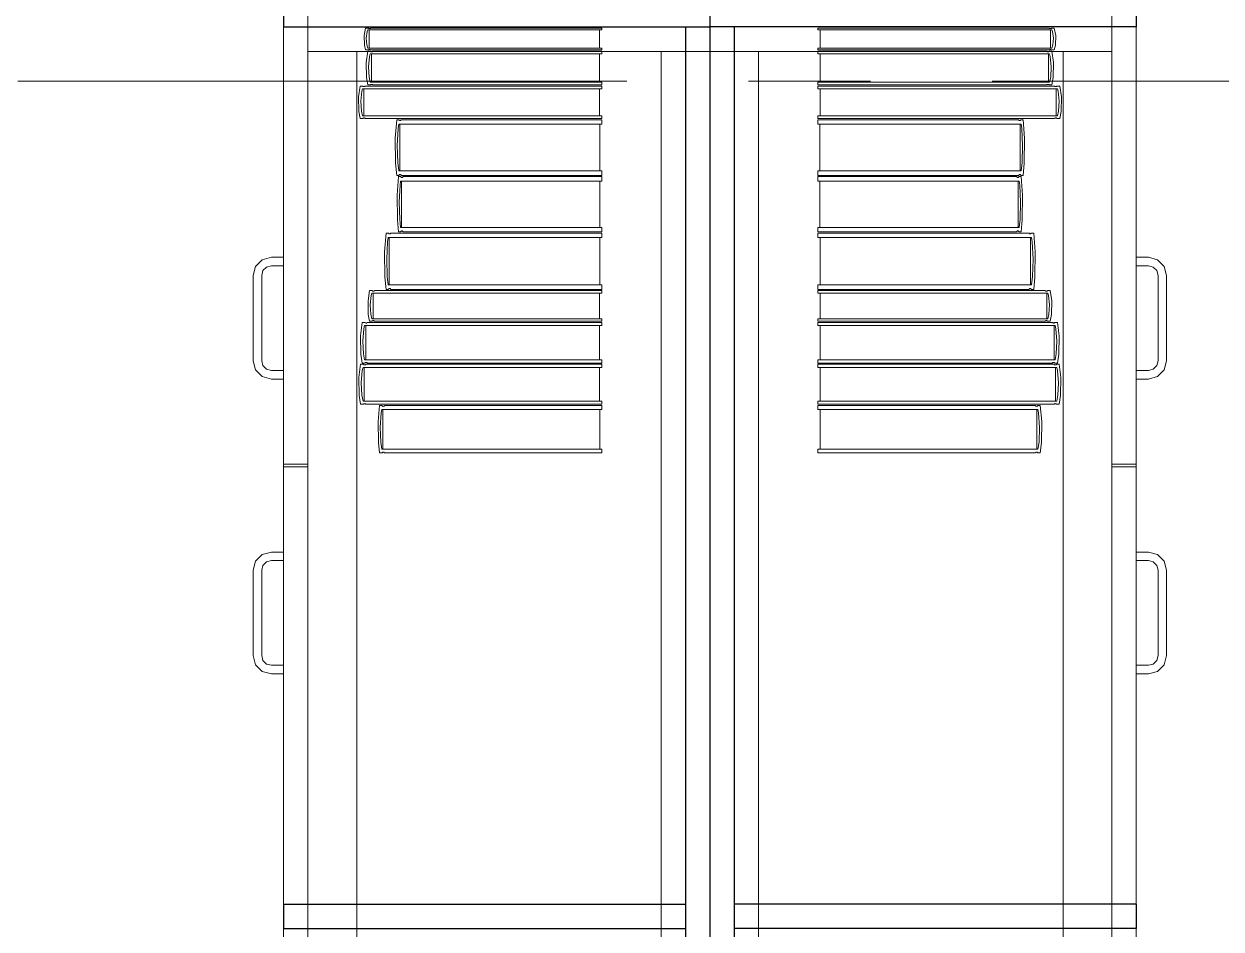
# Model space of a CAD drawing. Header units: inches. Extents: x -19 to 5698, y -728 to 92.
# Drawn here: x 290.172 to 291.155, y 33.711 to 34.454 of the extents above; entities that cross this region are included whole.
import ezdxf

# ---------------------------------------------------------------- set-up
doc = ezdxf.new("R2010")
doc.units = ezdxf.units.IN
doc.header["$MEASUREMENT"] = 0
doc.set_wipeout_variables(frame=1)
doc.linetypes.add('Punto & Raya', pattern=[0.65, 0.5, -0.075, 0, -0.075])
doc.linetypes.add('Wipeout_Contour', pattern=[1, 0, -1])
doc.layers.add('Interior - Mobiliario', color=7, linetype='Continuous')
doc.layers.add('Marcador - Secciones', color=7, linetype='Continuous')

msp = doc.modelspace()

# ---------------------------------------------------------------- linework, layer by layer
at = {"layer": 'Interior - Mobiliario', "color": 175, "linetype": 'Continuous', "lineweight": 13}
for p, q in [((290.40496, 32.99131), (290.40496, 34.45131)), ((290.40496, 34.45131), (290.71496, 34.45131)), ((290.71496, 34.45131), (290.71496, 32.99131)), ((290.75496, 34.45131), (290.75496, 32.99131)), ((291.06496, 34.45131), (290.75496, 34.45131)), ((291.06496, 32.99131), (291.06496, 34.45131)), ((290.45125, 34.43636), (290.451, 34.44435)), ((290.45286, 34.44204), (290.45336, 34.43654)), ((291.01706, 34.44204), (291.01657, 34.43654)), ((291.01868, 34.43636), (291.01892, 34.44435)), ((290.40496, 34.43131), (290.44496, 34.43131)), ((290.44496, 34.43131), (290.69496, 34.43131)), ((290.45231, 34.43244), (290.45125, 34.43636)), ((290.45442, 34.43244), (290.45231, 34.43244)), ((290.45286, 34.42221), (290.45415, 34.43144)), ((290.45336, 34.43654), (290.45425, 34.43387)), ((290.45415, 34.43144), (290.45624, 34.43144)), ((290.45425, 34.43387), (290.64631, 34.43387)), ((290.45452, 34.43251), (290.45442, 34.43244)), ((290.45477, 34.43261), (290.45452, 34.43251)), ((290.45504, 34.43269), (290.45477, 34.43261)), ((290.45532, 34.43273), (290.45504, 34.43269)), ((290.4556, 34.43274), (290.45532, 34.43273)), ((290.45607, 34.42922), (290.4555, 34.42712)), ((290.45588, 34.4327), (290.4556, 34.43274)), ((290.45616, 34.43263), (290.45588, 34.4327)), ((290.64631, 34.42922), (290.45607, 34.42922)), ((290.45641, 34.43253), (290.45616, 34.43263)), ((290.45624, 34.43144), (290.4564, 34.43129)), ((290.4564, 34.43129), (290.45664, 34.43113)), ((290.45656, 34.43244), (290.45641, 34.43253)), ((290.64631, 34.43244), (290.45656, 34.43244)), ((290.45664, 34.43113), (290.45691, 34.43102)), ((290.45691, 34.43102), (290.45719, 34.43097)), ((290.45703, 34.40598), (290.45703, 34.42922)), ((290.45719, 34.43097), (290.45748, 34.43098)), ((290.45748, 34.43098), (290.45775, 34.43104)), ((290.45775, 34.43104), (290.45802, 34.43116)), ((290.45802, 34.43116), (290.45826, 34.43133)), ((290.45826, 34.43133), (290.45837, 34.43144)), ((290.45837, 34.43144), (290.64631, 34.43144)), ((290.64438, 34.42922), (290.64438, 34.40598)), ((290.64631, 34.43387), (290.64631, 34.43244)), ((290.64631, 34.43144), (290.64631, 34.42922)), ((291.02496, 34.43131), (290.77496, 34.43131)), ((291.01568, 34.43387), (290.82362, 34.43387)), ((290.82362, 34.43387), (290.82362, 34.43244)), ((290.82362, 34.43244), (291.01336, 34.43244)), ((291.01156, 34.43144), (290.82362, 34.43144)), ((290.82362, 34.43144), (290.82362, 34.42922)), ((290.82362, 34.42922), (291.01386, 34.42922)), ((290.82554, 34.42922), (290.82554, 34.40598)), ((291.01167, 34.43133), (291.01156, 34.43144)), ((291.01191, 34.43116), (291.01167, 34.43133)), ((291.01217, 34.43104), (291.01191, 34.43116)), ((291.01245, 34.43098), (291.01217, 34.43104)), ((291.01273, 34.43097), (291.01245, 34.43098)), ((291.01301, 34.43102), (291.01273, 34.43097)), ((291.0129, 34.40598), (291.0129, 34.42922)), ((291.01328, 34.43113), (291.01301, 34.43102)), ((291.01353, 34.43129), (291.01328, 34.43113)), ((291.01336, 34.43244), (291.01352, 34.43253)), ((291.01352, 34.43253), (291.01377, 34.43263)), ((291.01369, 34.43144), (291.01353, 34.43129)), ((291.01578, 34.43144), (291.01369, 34.43144)), ((291.01377, 34.43263), (291.01404, 34.4327)), ((291.01386, 34.42922), (291.01443, 34.42712)), ((291.01404, 34.4327), (291.01432, 34.43274)), ((291.01432, 34.43274), (291.01461, 34.43273)), ((291.01461, 34.43273), (291.01489, 34.43269)), ((291.01489, 34.43269), (291.01516, 34.43261)), ((291.01516, 34.43261), (291.0154, 34.43251)), ((291.0154, 34.43251), (291.01551, 34.43244)), ((291.01551, 34.43244), (291.01762, 34.43244)), ((291.01657, 34.43654), (291.01568, 34.43387)), ((291.01707, 34.42221), (291.01578, 34.43144)), ((291.01762, 34.43244), (291.01868, 34.43636)), ((291.06496, 34.43131), (291.02496, 34.43131)), ((290.4531, 34.40984), (290.45286, 34.42221)), ((290.4555, 34.42712), (290.4547, 34.41864)), ((291.01443, 34.42712), (291.01523, 34.41864)), ((291.01683, 34.40984), (291.01707, 34.42221)), ((290.45415, 34.40377), (290.4531, 34.40984)), ((290.4547, 34.41864), (290.45519, 34.41012)), ((290.45519, 34.41012), (290.45607, 34.40598)), ((291.01474, 34.41012), (291.01386, 34.40598)), ((291.01523, 34.41864), (291.01474, 34.41012)), ((291.01578, 34.40377), (291.01683, 34.40984)), ((290.4464, 34.39391), (290.44773, 34.40277)), ((290.44773, 34.40277), (290.44989, 34.40277)), ((290.44972, 34.40064), (290.44913, 34.39863)), ((290.64631, 34.40064), (290.44972, 34.40064)), ((290.44989, 34.40277), (290.45005, 34.40262)), ((290.45005, 34.40262), (290.45031, 34.40247)), ((290.45031, 34.40247), (290.45059, 34.40237)), ((290.45059, 34.40237), (290.45088, 34.40232)), ((290.45071, 34.37832), (290.45071, 34.40064)), ((290.45088, 34.40232), (290.45117, 34.40233)), ((290.45117, 34.40233), (290.45146, 34.40239)), ((290.45146, 34.40239), (290.45173, 34.4025)), ((290.45173, 34.4025), (290.45198, 34.40266)), ((290.45198, 34.40266), (290.45209, 34.40277)), ((290.45209, 34.40277), (290.64631, 34.40277)), ((290.45624, 34.40377), (290.45415, 34.40377)), ((290.45607, 34.40598), (290.64631, 34.40598)), ((290.45634, 34.40387), (290.45624, 34.40377)), ((290.45659, 34.40404), (290.45634, 34.40387)), ((290.45685, 34.40416), (290.45659, 34.40404)), ((290.45713, 34.40422), (290.45685, 34.40416)), ((290.45741, 34.40423), (290.45713, 34.40422)), ((290.45769, 34.40418), (290.45741, 34.40423)), ((290.45796, 34.40407), (290.45769, 34.40418)), ((290.45821, 34.40392), (290.45796, 34.40407)), ((290.45837, 34.40377), (290.45821, 34.40392)), ((290.64631, 34.40377), (290.45837, 34.40377)), ((290.64432, 34.40064), (290.64432, 34.37832)), ((290.64631, 34.40598), (290.64631, 34.40377)), ((290.64631, 34.40277), (290.64631, 34.40064)), ((291.01386, 34.40598), (290.82362, 34.40598)), ((290.82362, 34.40598), (290.82362, 34.40377)), ((290.82362, 34.40377), (291.01156, 34.40377)), ((291.01784, 34.40277), (290.82362, 34.40277)), ((290.82362, 34.40277), (290.82362, 34.40064)), ((290.82362, 34.40064), (291.02021, 34.40064)), ((290.82561, 34.40064), (290.82561, 34.37832)), ((291.01156, 34.40377), (291.01172, 34.40392)), ((291.01172, 34.40392), (291.01197, 34.40407)), ((291.01197, 34.40407), (291.01223, 34.40418)), ((291.01223, 34.40418), (291.01251, 34.40423)), ((291.01251, 34.40423), (291.0128, 34.40422)), ((291.0128, 34.40422), (291.01307, 34.40416)), ((291.01307, 34.40416), (291.01334, 34.40404)), ((291.01334, 34.40404), (291.01358, 34.40387)), ((291.01358, 34.40387), (291.01369, 34.40377)), ((291.01369, 34.40377), (291.01578, 34.40377)), ((291.01795, 34.40266), (291.01784, 34.40277)), ((291.0182, 34.4025), (291.01795, 34.40266)), ((291.01847, 34.40239), (291.0182, 34.4025)), ((291.01876, 34.40233), (291.01847, 34.40239)), ((291.01905, 34.40232), (291.01876, 34.40233)), ((291.01934, 34.40237), (291.01905, 34.40232)), ((291.01922, 34.37832), (291.01922, 34.40064)), ((291.01962, 34.40247), (291.01934, 34.40237)), ((291.01987, 34.40262), (291.01962, 34.40247)), ((291.02004, 34.40277), (291.01987, 34.40262)), ((291.0222, 34.40277), (291.02004, 34.40277)), ((291.02021, 34.40064), (291.0208, 34.39863)), ((291.02353, 34.39391), (291.0222, 34.40277)), ((290.44664, 34.38202), (290.4464, 34.39391)), ((290.44913, 34.39863), (290.4483, 34.39048)), ((290.4483, 34.39048), (290.4488, 34.3823)), ((291.0208, 34.39863), (291.02163, 34.39048)), ((291.02163, 34.39048), (291.02112, 34.3823)), ((291.02328, 34.38202), (291.02353, 34.39391)), ((290.44773, 34.3762), (290.44664, 34.38202)), ((290.4488, 34.3823), (290.44972, 34.37832)), ((291.02112, 34.3823), (291.02021, 34.37832)), ((291.0222, 34.3762), (291.02328, 34.38202)), ((290.44989, 34.3762), (290.44773, 34.3762)), ((290.44972, 34.37832), (290.64631, 34.37832)), ((290.45, 34.3763), (290.44989, 34.3762)), ((290.45025, 34.37646), (290.45, 34.3763)), ((290.45052, 34.37657), (290.45025, 34.37646)), ((290.45081, 34.37663), (290.45052, 34.37657)), ((290.4511, 34.37664), (290.45081, 34.37663)), ((290.45139, 34.37659), (290.4511, 34.37664)), ((290.45167, 34.37649), (290.45139, 34.37659)), ((290.45193, 34.37634), (290.45167, 34.37649)), ((290.45209, 34.3762), (290.45193, 34.37634)), ((290.64631, 34.3762), (290.45209, 34.3762)), ((290.47668, 34.35995), (290.47782, 34.3752)), ((290.47782, 34.3752), (290.47965, 34.3752)), ((290.4795, 34.37154), (290.479, 34.36807)), ((290.64631, 34.37154), (290.4795, 34.37154)), ((290.47965, 34.3752), (290.47979, 34.37495)), ((290.47979, 34.37495), (290.48, 34.37469)), ((290.48, 34.37469), (290.48024, 34.37452)), ((290.48024, 34.37452), (290.48048, 34.37443)), ((290.48034, 34.33313), (290.48034, 34.37154)), ((290.48048, 34.37443), (290.48073, 34.37444)), ((290.48073, 34.37444), (290.48098, 34.37455)), ((290.48098, 34.37455), (290.48121, 34.37474)), ((290.48121, 34.37474), (290.48142, 34.37502)), ((290.48142, 34.37502), (290.48151, 34.3752)), ((290.48151, 34.3752), (290.64631, 34.3752)), ((290.64462, 34.37154), (290.64462, 34.33313)), ((290.64631, 34.37832), (290.64631, 34.3762)), ((290.64631, 34.3752), (290.64631, 34.37154)), ((291.02021, 34.37832), (290.82362, 34.37832)), ((290.82362, 34.37832), (290.82362, 34.3762)), ((290.82362, 34.3762), (291.01784, 34.3762)), ((290.98841, 34.3752), (290.82362, 34.3752)), ((290.82362, 34.3752), (290.82362, 34.37154)), ((290.82362, 34.37154), (290.99043, 34.37154)), ((290.82531, 34.37154), (290.82531, 34.33313)), ((290.98851, 34.37502), (290.98841, 34.3752)), ((290.98872, 34.37474), (290.98851, 34.37502)), ((290.98895, 34.37455), (290.98872, 34.37474)), ((290.98919, 34.37444), (290.98895, 34.37455)), ((290.98944, 34.37443), (290.98919, 34.37444)), ((290.98969, 34.37452), (290.98944, 34.37443)), ((290.98958, 34.33313), (290.98958, 34.37154)), ((290.98992, 34.37469), (290.98969, 34.37452)), ((290.99014, 34.37495), (290.98992, 34.37469)), ((290.99028, 34.3752), (290.99014, 34.37495)), ((290.99211, 34.3752), (290.99028, 34.3752)), ((290.99043, 34.37154), (290.99093, 34.36807)), ((290.99324, 34.35995), (290.99211, 34.3752)), ((291.01784, 34.3762), (291.018, 34.37634)), ((291.018, 34.37634), (291.01826, 34.37649)), ((291.01826, 34.37649), (291.01853, 34.37659)), ((291.01853, 34.37659), (291.01882, 34.37664)), ((291.01882, 34.37664), (291.01912, 34.37663)), ((291.01912, 34.37663), (291.0194, 34.37657)), ((291.0194, 34.37657), (291.01968, 34.37646)), ((291.01968, 34.37646), (291.01993, 34.3763)), ((291.01993, 34.3763), (291.02004, 34.3762)), ((291.02004, 34.3762), (291.0222, 34.3762)), ((290.479, 34.36807), (290.4783, 34.35405)), ((290.99093, 34.36807), (290.99163, 34.35405)), ((290.47689, 34.3395), (290.47668, 34.35995)), ((290.4783, 34.35405), (290.47873, 34.33998)), ((290.99163, 34.35405), (290.9912, 34.33998)), ((290.99303, 34.3395), (290.99324, 34.35995)), ((290.47782, 34.32947), (290.47689, 34.3395)), ((290.47873, 34.33998), (290.4795, 34.33313)), ((290.4795, 34.33313), (290.64631, 34.33313)), ((290.64631, 34.33313), (290.64631, 34.32947)), ((290.99043, 34.33313), (290.82362, 34.33313)), ((290.82362, 34.33313), (290.82362, 34.32947)), ((290.9912, 34.33998), (290.99043, 34.33313)), ((290.99211, 34.32947), (290.99303, 34.3395)), ((290.47965, 34.32947), (290.47782, 34.32947)), ((290.47826, 34.31337), (290.47938, 34.32847)), ((290.47938, 34.32847), (290.4812, 34.32847)), ((290.47974, 34.32965), (290.47965, 34.32947)), ((290.47995, 34.32993), (290.47974, 34.32965)), ((290.48056, 34.32141), (290.47986, 34.30753)), ((290.48019, 34.33012), (290.47995, 34.32993)), ((290.48043, 34.33022), (290.48019, 34.33012)), ((290.48068, 34.33023), (290.48043, 34.33022)), ((290.48105, 34.32485), (290.48056, 34.32141)), ((290.48092, 34.33015), (290.48068, 34.33023)), ((290.48116, 34.32998), (290.48092, 34.33015)), ((290.64631, 34.32485), (290.48105, 34.32485)), ((290.48138, 34.32971), (290.48116, 34.32998)), ((290.4812, 34.32847), (290.48134, 34.32823)), ((290.48134, 34.32823), (290.48155, 34.32797)), ((290.48151, 34.32947), (290.48138, 34.32971)), ((290.64631, 34.32947), (290.48151, 34.32947)), ((290.48155, 34.32797), (290.48178, 34.3278)), ((290.48178, 34.3278), (290.48203, 34.32771)), ((290.48189, 34.28681), (290.48189, 34.32485)), ((290.48203, 34.32771), (290.48227, 34.32772)), ((290.48227, 34.32772), (290.48252, 34.32783)), ((290.48252, 34.32783), (290.48274, 34.32802)), ((290.48274, 34.32802), (290.48295, 34.32829)), ((290.48295, 34.32829), (290.48305, 34.32847)), ((290.48305, 34.32847), (290.64631, 34.32847)), ((290.64464, 34.32485), (290.64464, 34.28681)), ((290.64631, 34.32847), (290.64631, 34.32485)), ((290.82362, 34.32947), (290.98841, 34.32947)), ((290.98688, 34.32847), (290.82362, 34.32847)), ((290.82362, 34.32847), (290.82362, 34.32485)), ((290.82362, 34.32485), (290.98887, 34.32485)), ((290.82529, 34.32485), (290.82529, 34.28681)), ((290.98697, 34.32829), (290.98688, 34.32847)), ((290.98718, 34.32802), (290.98697, 34.32829)), ((290.98741, 34.32783), (290.98718, 34.32802)), ((290.98765, 34.32772), (290.98741, 34.32783)), ((290.9879, 34.32771), (290.98765, 34.32772)), ((290.98814, 34.3278), (290.9879, 34.32771)), ((290.98804, 34.28681), (290.98804, 34.32485)), ((290.98837, 34.32797), (290.98814, 34.3278)), ((290.98859, 34.32823), (290.98837, 34.32797)), ((290.98841, 34.32947), (290.98855, 34.32971)), ((290.98855, 34.32971), (290.98877, 34.32998)), ((290.98873, 34.32847), (290.98859, 34.32823)), ((290.99054, 34.32847), (290.98873, 34.32847)), ((290.98877, 34.32998), (290.989, 34.33015)), ((290.98887, 34.32485), (290.98937, 34.32141)), ((290.989, 34.33015), (290.98925, 34.33023)), ((290.98925, 34.33023), (290.9895, 34.33022)), ((290.98937, 34.32141), (290.99006, 34.30753)), ((290.9895, 34.33022), (290.98974, 34.33012)), ((290.98974, 34.33012), (290.98997, 34.32993)), ((290.98997, 34.32993), (290.99019, 34.32965)), ((290.99019, 34.32965), (290.99028, 34.32947)), ((290.99028, 34.32947), (290.99211, 34.32947)), ((290.99166, 34.31337), (290.99054, 34.32847)), ((290.47847, 34.29312), (290.47826, 34.31337)), ((290.99145, 34.29312), (290.99166, 34.31337)), ((290.47986, 34.30753), (290.48029, 34.29359)), ((290.99006, 34.30753), (290.98964, 34.29359)), ((290.47938, 34.28319), (290.47847, 34.29312)), ((290.48029, 34.29359), (290.48105, 34.28681)), ((290.98964, 34.29359), (290.98887, 34.28681)), ((290.99054, 34.28319), (290.99145, 34.29312)), ((290.46792, 34.26674), (290.46911, 34.28219)), ((290.46911, 34.28219), (290.47104, 34.28219)), ((290.47104, 34.28219), (290.47118, 34.28194)), ((290.47118, 34.28194), (290.47141, 34.28167)), ((290.47141, 34.28167), (290.47166, 34.2815)), ((290.47166, 34.2815), (290.47192, 34.28141)), ((290.47218, 34.28142), (290.47244, 34.28153)), ((290.47244, 34.28153), (290.47268, 34.28172)), ((290.47268, 34.28172), (290.4729, 34.28201)), ((290.4729, 34.28201), (290.473, 34.28219)), ((290.473, 34.28219), (290.64631, 34.28219)), ((290.4812, 34.28319), (290.47938, 34.28319)), ((290.48105, 34.28681), (290.64631, 34.28681)), ((290.48129, 34.28336), (290.4812, 34.28319)), ((290.4815, 34.28364), (290.48129, 34.28336)), ((290.48173, 34.28383), (290.4815, 34.28364)), ((290.48197, 34.28393), (290.48173, 34.28383)), ((290.48222, 34.28394), (290.48197, 34.28393)), ((290.48246, 34.28386), (290.48222, 34.28394)), ((290.4827, 34.28369), (290.48246, 34.28386)), ((290.48291, 34.28343), (290.4827, 34.28369)), ((290.48305, 34.28319), (290.48291, 34.28343)), ((290.64631, 34.28319), (290.48305, 34.28319)), ((290.64631, 34.28681), (290.64631, 34.28319)), ((290.64631, 34.28219), (290.64631, 34.27848)), ((290.98887, 34.28681), (290.82362, 34.28681)), ((290.82362, 34.28681), (290.82362, 34.28319)), ((290.82362, 34.28319), (290.98688, 34.28319)), ((290.99693, 34.28219), (290.82362, 34.28219)), ((290.82362, 34.28219), (290.82362, 34.27848)), ((290.98688, 34.28319), (290.98702, 34.28343)), ((290.98702, 34.28343), (290.98723, 34.28369)), ((290.98723, 34.28369), (290.98746, 34.28386)), ((290.98746, 34.28386), (290.98771, 34.28394)), ((290.98771, 34.28394), (290.98795, 34.28393)), ((290.98795, 34.28393), (290.98819, 34.28383)), ((290.98819, 34.28383), (290.98842, 34.28364)), ((290.98842, 34.28364), (290.98863, 34.28336)), ((290.98863, 34.28336), (290.98873, 34.28319)), ((290.98873, 34.28319), (290.99054, 34.28319)), ((290.99702, 34.28201), (290.99693, 34.28219)), ((290.99725, 34.28172), (290.99702, 34.28201)), ((290.99749, 34.28153), (290.99725, 34.28172)), ((290.99775, 34.28142), (290.99749, 34.28153)), ((290.99827, 34.2815), (290.99801, 34.28141)), ((290.99851, 34.28167), (290.99827, 34.2815)), ((290.99874, 34.28194), (290.99851, 34.28167)), ((290.99889, 34.28219), (290.99874, 34.28194)), ((291.00081, 34.28219), (290.99889, 34.28219)), ((291.002, 34.26674), (291.00081, 34.28219)), ((290.47036, 34.27497), (290.46962, 34.26077)), ((290.47088, 34.27848), (290.47036, 34.27497)), ((290.64631, 34.27848), (290.47088, 34.27848)), ((290.47177, 34.23958), (290.47177, 34.27848)), ((290.47192, 34.28141), (290.47218, 34.28142)), ((290.64453, 34.27848), (290.64453, 34.23958)), ((290.82362, 34.27848), (290.99904, 34.27848)), ((290.82539, 34.27848), (290.82539, 34.23958)), ((290.99801, 34.28141), (290.99775, 34.28142)), ((290.99816, 34.23958), (290.99816, 34.27848)), ((290.99904, 34.27848), (290.99957, 34.27497)), ((290.99957, 34.27497), (291.00031, 34.26077)), ((290.36746, 34.2603), (290.37496, 34.26231)), ((290.37496, 34.26231), (290.38496, 34.26231)), ((290.38496, 34.26231), (290.38496, 34.25531)), ((290.46814, 34.24603), (290.46792, 34.26674)), ((291.00178, 34.24603), (291.002, 34.26674)), ((291.09496, 34.26231), (291.08496, 34.26231)), ((291.08496, 34.26231), (291.08496, 34.25531)), ((291.10246, 34.2603), (291.09496, 34.26231)), ((290.35996, 34.24731), (290.36197, 34.25481)), ((290.36197, 34.25481), (290.36746, 34.2603)), ((290.37096, 34.25423), (290.36803, 34.25131)), ((290.37496, 34.25531), (290.37096, 34.25423)), ((290.38496, 34.25531), (290.37496, 34.25531)), ((290.46962, 34.26077), (290.47007, 34.24652)), ((291.00031, 34.26077), (290.99986, 34.24652)), ((291.08496, 34.25531), (291.09496, 34.25531)), ((291.09496, 34.25531), (291.09896, 34.25423)), ((291.09896, 34.25423), (291.10189, 34.25131)), ((291.10795, 34.25481), (291.10246, 34.2603)), ((291.10996, 34.24731), (291.10795, 34.25481)), ((290.35996, 34.17731), (290.35996, 34.24731)), ((290.36803, 34.25131), (290.36696, 34.24731)), ((290.36696, 34.24731), (290.36696, 34.17731)), ((290.46911, 34.23588), (290.46814, 34.24603)), ((290.47007, 34.24652), (290.47088, 34.23958)), ((290.99986, 34.24652), (290.99904, 34.23958)), ((291.00081, 34.23588), (291.00178, 34.24603)), ((291.10189, 34.25131), (291.10296, 34.24731)), ((291.10296, 34.24731), (291.10296, 34.17731)), ((291.10996, 34.17731), (291.10996, 34.24731)), ((290.45427, 34.22652), (290.45555, 34.23488)), ((290.45555, 34.23488), (290.45762, 34.23488)), ((290.45746, 34.23287), (290.45689, 34.23097)), ((290.64631, 34.23287), (290.45746, 34.23287)), ((290.45762, 34.23488), (290.45778, 34.23474)), ((290.45778, 34.23474), (290.45802, 34.2346)), ((290.45802, 34.2346), (290.45829, 34.2345)), ((290.45829, 34.2345), (290.45857, 34.23446)), ((290.45841, 34.21182), (290.45841, 34.23287)), ((290.45857, 34.23446), (290.45885, 34.23446)), ((290.45885, 34.23446), (290.45913, 34.23452)), ((290.45913, 34.23452), (290.45939, 34.23463)), ((290.45939, 34.23463), (290.45963, 34.23478)), ((290.45963, 34.23478), (290.45973, 34.23488)), ((290.45973, 34.23488), (290.64631, 34.23488)), ((290.47104, 34.23588), (290.46911, 34.23588)), ((290.47088, 34.23958), (290.64631, 34.23958)), ((290.47114, 34.23606), (290.47104, 34.23588)), ((290.47136, 34.23634), (290.47114, 34.23606)), ((290.4716, 34.23653), (290.47136, 34.23634)), ((290.47186, 34.23664), (290.4716, 34.23653)), ((290.47212, 34.23665), (290.47186, 34.23664)), ((290.47238, 34.23657), (290.47212, 34.23665)), ((290.47263, 34.23639), (290.47238, 34.23657)), ((290.47286, 34.23613), (290.47263, 34.23639)), ((290.473, 34.23588), (290.47286, 34.23613)), ((290.64631, 34.23588), (290.473, 34.23588)), ((290.6444, 34.23287), (290.6444, 34.21182)), ((290.64631, 34.23958), (290.64631, 34.23588)), ((290.64631, 34.23488), (290.64631, 34.23287)), ((290.99904, 34.23958), (290.82362, 34.23958)), ((290.82362, 34.23958), (290.82362, 34.23588)), ((290.82362, 34.23588), (290.99693, 34.23588)), ((291.01019, 34.23488), (290.82362, 34.23488)), ((290.82362, 34.23488), (290.82362, 34.23287)), ((290.82362, 34.23287), (291.01247, 34.23287)), ((290.82553, 34.23287), (290.82553, 34.21182)), ((290.99693, 34.23588), (290.99707, 34.23613)), ((290.99707, 34.23613), (290.9973, 34.23639)), ((290.9973, 34.23639), (290.99755, 34.23657)), ((290.99755, 34.23657), (290.9978, 34.23665)), ((290.9978, 34.23665), (290.99807, 34.23664)), ((290.99807, 34.23664), (290.99832, 34.23653)), ((290.99832, 34.23653), (290.99857, 34.23634)), ((290.99857, 34.23634), (290.99879, 34.23606)), ((290.99879, 34.23606), (290.99889, 34.23588)), ((290.99889, 34.23588), (291.00081, 34.23588)), ((291.0103, 34.23478), (291.01019, 34.23488)), ((291.01054, 34.23463), (291.0103, 34.23478)), ((291.0108, 34.23452), (291.01054, 34.23463)), ((291.01108, 34.23446), (291.0108, 34.23452)), ((291.01136, 34.23446), (291.01108, 34.23446)), ((291.01164, 34.2345), (291.01136, 34.23446)), ((291.01152, 34.21182), (291.01152, 34.23287)), ((291.0119, 34.2346), (291.01164, 34.2345)), ((291.01215, 34.23474), (291.0119, 34.2346)), ((291.0123, 34.23488), (291.01215, 34.23474)), ((291.01438, 34.23488), (291.0123, 34.23488)), ((291.01247, 34.23287), (291.01304, 34.23097)), ((291.01566, 34.22652), (291.01438, 34.23488)), ((290.4545, 34.21531), (290.45427, 34.22652)), ((290.45689, 34.23097), (290.45609, 34.22329)), ((290.45609, 34.22329), (290.45658, 34.21558)), ((291.01304, 34.23097), (291.01383, 34.22329)), ((291.01383, 34.22329), (291.01335, 34.21558)), ((291.01542, 34.21531), (291.01566, 34.22652)), ((290.45555, 34.20982), (290.4545, 34.21531)), ((290.45658, 34.21558), (290.45746, 34.21182)), ((291.01335, 34.21558), (291.01247, 34.21182)), ((291.01438, 34.20982), (291.01542, 34.21531)), ((290.44818, 34.19768), (290.4495, 34.20882)), ((290.4495, 34.20882), (290.45164, 34.20882)), ((290.45089, 34.20361), (290.45007, 34.19337)), ((290.45147, 34.20615), (290.45089, 34.20361)), ((290.64631, 34.20615), (290.45147, 34.20615)), ((290.45164, 34.20882), (290.45181, 34.20864)), ((290.45181, 34.20864), (290.45206, 34.20845)), ((290.45206, 34.20845), (290.45233, 34.20832)), ((290.45233, 34.20832), (290.45262, 34.20826)), ((290.45246, 34.17809), (290.45246, 34.20615)), ((290.45262, 34.20826), (290.45291, 34.20827)), ((290.45291, 34.20827), (290.4532, 34.20834)), ((290.4532, 34.20834), (290.45347, 34.20849)), ((290.45347, 34.20849), (290.45371, 34.20869)), ((290.45371, 34.20869), (290.45382, 34.20882)), ((290.45382, 34.20882), (290.64631, 34.20882)), ((290.45762, 34.20982), (290.45555, 34.20982)), ((290.45746, 34.21182), (290.64631, 34.21182)), ((290.45773, 34.20992), (290.45762, 34.20982)), ((290.45797, 34.21007), (290.45773, 34.20992)), ((290.45823, 34.21017), (290.45797, 34.21007)), ((290.45851, 34.21023), (290.45823, 34.21017)), ((290.45879, 34.21024), (290.45851, 34.21023)), ((290.45907, 34.21019), (290.45879, 34.21024)), ((290.45933, 34.2101), (290.45907, 34.21019)), ((290.45958, 34.20995), (290.45933, 34.2101)), ((290.45973, 34.20982), (290.45958, 34.20995)), ((290.64631, 34.20982), (290.45973, 34.20982)), ((290.64434, 34.20615), (290.64434, 34.17809)), ((290.64631, 34.21182), (290.64631, 34.20982)), ((290.64631, 34.20882), (290.64631, 34.20615)), ((291.01247, 34.21182), (290.82362, 34.21182)), ((290.82362, 34.21182), (290.82362, 34.20982)), ((290.82362, 34.20982), (291.01019, 34.20982)), ((291.0161, 34.20882), (290.82362, 34.20882)), ((290.82362, 34.20882), (290.82362, 34.20615)), ((290.82362, 34.20615), (291.01845, 34.20615)), ((290.82559, 34.20615), (290.82559, 34.17809)), ((291.01019, 34.20982), (291.01035, 34.20995)), ((291.01035, 34.20995), (291.01059, 34.2101)), ((291.01059, 34.2101), (291.01086, 34.21019)), ((291.01086, 34.21019), (291.01114, 34.21024)), ((291.01114, 34.21024), (291.01142, 34.21023)), ((291.01142, 34.21023), (291.0117, 34.21017)), ((291.0117, 34.21017), (291.01196, 34.21007)), ((291.01196, 34.21007), (291.0122, 34.20992)), ((291.0122, 34.20992), (291.0123, 34.20982)), ((291.0123, 34.20982), (291.01438, 34.20982)), ((291.01621, 34.20869), (291.0161, 34.20882)), ((291.01646, 34.20849), (291.01621, 34.20869)), ((291.01673, 34.20834), (291.01646, 34.20849)), ((291.01702, 34.20827), (291.01673, 34.20834)), ((291.01731, 34.20826), (291.01702, 34.20827)), ((291.01759, 34.20832), (291.01731, 34.20826)), ((291.01747, 34.17809), (291.01747, 34.20615)), ((291.01787, 34.20845), (291.01759, 34.20832)), ((291.01812, 34.20864), (291.01787, 34.20845)), ((291.01828, 34.20882), (291.01812, 34.20864)), ((291.02042, 34.20882), (291.01828, 34.20882)), ((291.01845, 34.20615), (291.01904, 34.20361)), ((291.01904, 34.20361), (291.01986, 34.19337)), ((291.02174, 34.19768), (291.02042, 34.20882)), ((290.44843, 34.18275), (290.44818, 34.19768)), ((290.45007, 34.19337), (290.45057, 34.1831)), ((291.01986, 34.19337), (291.01936, 34.1831)), ((291.0215, 34.18275), (291.02174, 34.19768)), ((290.36197, 34.16981), (290.35996, 34.17731)), ((290.36696, 34.17731), (290.36803, 34.17331)), ((290.44686, 34.16346), (290.44819, 34.17442)), ((290.44819, 34.17442), (290.45035, 34.17442)), ((290.4495, 34.17542), (290.44843, 34.18275)), ((290.45164, 34.17542), (290.4495, 34.17542)), ((290.45035, 34.17442), (290.45051, 34.17425)), ((290.45051, 34.17425), (290.45077, 34.17406)), ((290.45057, 34.1831), (290.45147, 34.17809)), ((290.45077, 34.17406), (290.45104, 34.17393)), ((290.45104, 34.17393), (290.45133, 34.17387)), ((290.45133, 34.17387), (290.45162, 34.17388)), ((290.45147, 34.17809), (290.64631, 34.17809)), ((290.45162, 34.17388), (290.45191, 34.17396)), ((290.45175, 34.17555), (290.45164, 34.17542)), ((290.452, 34.17575), (290.45175, 34.17555)), ((290.45191, 34.17396), (290.45218, 34.17409)), ((290.45227, 34.1759), (290.452, 34.17575)), ((290.45218, 34.17409), (290.45243, 34.17429)), ((290.45256, 34.17597), (290.45227, 34.1759)), ((290.45243, 34.17429), (290.45254, 34.17442)), ((290.45254, 34.17442), (290.64631, 34.17442)), ((290.45285, 34.17598), (290.45256, 34.17597)), ((290.45313, 34.17592), (290.45285, 34.17598)), ((290.45341, 34.17579), (290.45313, 34.17592)), ((290.45366, 34.1756), (290.45341, 34.17579)), ((290.45382, 34.17542), (290.45366, 34.1756)), ((290.64631, 34.17542), (290.45382, 34.17542)), ((290.64631, 34.17809), (290.64631, 34.17542)), ((290.64631, 34.17442), (290.64631, 34.17179)), ((291.01845, 34.17809), (290.82362, 34.17809)), ((290.82362, 34.17809), (290.82362, 34.17542)), ((290.82362, 34.17542), (291.0161, 34.17542)), ((291.01738, 34.17442), (290.82362, 34.17442)), ((290.82362, 34.17442), (290.82362, 34.17179)), ((291.0161, 34.17542), (291.01626, 34.1756)), ((291.01626, 34.1756), (291.01652, 34.17579)), ((291.01652, 34.17579), (291.01679, 34.17592)), ((291.01679, 34.17592), (291.01708, 34.17598)), ((291.01708, 34.17598), (291.01737, 34.17597)), ((291.01737, 34.17597), (291.01765, 34.1759)), ((291.01749, 34.17429), (291.01738, 34.17442)), ((291.01774, 34.17409), (291.01749, 34.17429)), ((291.01765, 34.1759), (291.01792, 34.17575)), ((291.01802, 34.17396), (291.01774, 34.17409)), ((291.01792, 34.17575), (291.01817, 34.17555)), ((291.0183, 34.17388), (291.01802, 34.17396)), ((291.01817, 34.17555), (291.01828, 34.17542)), ((291.01828, 34.17542), (291.02042, 34.17542)), ((291.01859, 34.17387), (291.0183, 34.17388)), ((291.01936, 34.1831), (291.01845, 34.17809)), ((291.01888, 34.17393), (291.01859, 34.17387)), ((291.01916, 34.17406), (291.01888, 34.17393)), ((291.01941, 34.17425), (291.01916, 34.17406)), ((291.01958, 34.17442), (291.01941, 34.17425)), ((291.02173, 34.17442), (291.01958, 34.17442)), ((291.02042, 34.17542), (291.0215, 34.18275)), ((291.02306, 34.16346), (291.02173, 34.17442)), ((291.10296, 34.17731), (291.10189, 34.17331)), ((291.10795, 34.16981), (291.10996, 34.17731)), ((290.36746, 34.16431), (290.36197, 34.16981)), ((290.37496, 34.16231), (290.36746, 34.16431)), ((290.36803, 34.17331), (290.37096, 34.17038)), ((290.37096, 34.17038), (290.37496, 34.16931)), ((290.37496, 34.16931), (290.38496, 34.16931)), ((290.38496, 34.16931), (290.38496, 34.16231)), ((290.44959, 34.1693), (290.44876, 34.15922)), ((290.45018, 34.17179), (290.44959, 34.1693)), ((290.64631, 34.17179), (290.45018, 34.17179)), ((290.45117, 34.14418), (290.45117, 34.17179)), ((290.64433, 34.17179), (290.64433, 34.14418)), ((290.82362, 34.17179), (291.01975, 34.17179)), ((290.8256, 34.17179), (290.8256, 34.14418)), ((291.01876, 34.14418), (291.01876, 34.17179)), ((291.01975, 34.17179), (291.02034, 34.1693)), ((291.02034, 34.1693), (291.02116, 34.15922)), ((291.08496, 34.16931), (291.08496, 34.16231)), ((291.09496, 34.16931), (291.08496, 34.16931)), ((291.09896, 34.17038), (291.09496, 34.16931)), ((291.09496, 34.16231), (291.10246, 34.16431)), ((291.10189, 34.17331), (291.09896, 34.17038)), ((291.10246, 34.16431), (291.10795, 34.16981)), ((290.38496, 34.16231), (290.37496, 34.16231)), ((290.44711, 34.14876), (290.44686, 34.16346)), ((290.44876, 34.15922), (290.44927, 34.14911)), ((291.02116, 34.15922), (291.02066, 34.14911)), ((291.02282, 34.14876), (291.02306, 34.16346)), ((291.08496, 34.16231), (291.09496, 34.16231)), ((290.44819, 34.14155), (290.44711, 34.14876)), ((290.44927, 34.14911), (290.45018, 34.14418)), ((290.45018, 34.14418), (290.64631, 34.14418)), ((290.64631, 34.14418), (290.64631, 34.14155)), ((291.01975, 34.14418), (290.82362, 34.14418)), ((290.82362, 34.14418), (290.82362, 34.14155)), ((291.02066, 34.14911), (291.01975, 34.14418)), ((291.02173, 34.14155), (291.02282, 34.14876)), ((290.45035, 34.14155), (290.44819, 34.14155)), ((290.45046, 34.14168), (290.45035, 34.14155)), ((290.45071, 34.14188), (290.45046, 34.14168)), ((290.45098, 34.14202), (290.45071, 34.14188)), ((290.45127, 34.14209), (290.45098, 34.14202)), ((290.45156, 34.1421), (290.45127, 34.14209)), ((290.45185, 34.14204), (290.45156, 34.1421)), ((290.45212, 34.14192), (290.45185, 34.14204)), ((290.45238, 34.14173), (290.45212, 34.14192)), ((290.45254, 34.14155), (290.45238, 34.14173)), ((290.64631, 34.14155), (290.45254, 34.14155)), ((290.46255, 34.12759), (290.46378, 34.14055)), ((290.46378, 34.14055), (290.46576, 34.14055)), ((290.46506, 34.1345), (290.4643, 34.12258)), ((290.4656, 34.13744), (290.46506, 34.1345)), ((290.64631, 34.13744), (290.4656, 34.13744)), ((290.46576, 34.14055), (290.46591, 34.14034)), ((290.46591, 34.14034), (290.46615, 34.14012)), ((290.46615, 34.14012), (290.4664, 34.13997)), ((290.4664, 34.13997), (290.46667, 34.1399)), ((290.46651, 34.10479), (290.46651, 34.13744)), ((290.46667, 34.1399), (290.46693, 34.13991)), ((290.46693, 34.13991), (290.4672, 34.14)), ((290.4672, 34.14), (290.46745, 34.14017)), ((290.46745, 34.14017), (290.46768, 34.1404)), ((290.46768, 34.1404), (290.46778, 34.14055)), ((290.46778, 34.14055), (290.64631, 34.14055)), ((290.64448, 34.13744), (290.64448, 34.10479)), ((290.64631, 34.14055), (290.64631, 34.13744)), ((290.82362, 34.14155), (291.01738, 34.14155)), ((291.00215, 34.14055), (290.82362, 34.14055)), ((290.82362, 34.14055), (290.82362, 34.13744)), ((290.82362, 34.13744), (291.00433, 34.13744)), ((290.82545, 34.13744), (290.82545, 34.10479)), ((291.00225, 34.1404), (291.00215, 34.14055)), ((291.00248, 34.14017), (291.00225, 34.1404)), ((291.00273, 34.14), (291.00248, 34.14017)), ((291.00299, 34.13991), (291.00273, 34.14)), ((291.00326, 34.1399), (291.00299, 34.13991)), ((291.00353, 34.13997), (291.00326, 34.1399)), ((291.00341, 34.10479), (291.00341, 34.13744)), ((291.00378, 34.14012), (291.00353, 34.13997)), ((291.00402, 34.14034), (291.00378, 34.14012)), ((291.00417, 34.14055), (291.00402, 34.14034)), ((291.00615, 34.14055), (291.00417, 34.14055)), ((291.00433, 34.13744), (291.00487, 34.1345)), ((291.00487, 34.1345), (291.00563, 34.12258)), ((291.00738, 34.12759), (291.00615, 34.14055)), ((291.01738, 34.14155), (291.01755, 34.14173)), ((291.01755, 34.14173), (291.0178, 34.14192)), ((291.0178, 34.14192), (291.01808, 34.14204)), ((291.01808, 34.14204), (291.01837, 34.1421)), ((291.01837, 34.1421), (291.01866, 34.14209)), ((291.01866, 34.14209), (291.01894, 34.14202)), ((291.01894, 34.14202), (291.01922, 34.14188)), ((291.01922, 34.14188), (291.01947, 34.14168)), ((291.01947, 34.14168), (291.01958, 34.14155)), ((291.01958, 34.14155), (291.02173, 34.14155)), ((290.46278, 34.11021), (290.46255, 34.12759)), ((291.00715, 34.11021), (291.00738, 34.12759)), ((290.4643, 34.12258), (290.46476, 34.11061)), ((291.00563, 34.12258), (291.00516, 34.11061)), ((290.46378, 34.10168), (290.46278, 34.11021)), ((290.46476, 34.11061), (290.4656, 34.10479)), ((290.4656, 34.10479), (290.64631, 34.10479)), ((290.64631, 34.10479), (290.64631, 34.10168)), ((291.00433, 34.10479), (290.82362, 34.10479)), ((290.82362, 34.10479), (290.82362, 34.10168)), ((291.00516, 34.11061), (291.00433, 34.10479)), ((291.00615, 34.10168), (291.00715, 34.11021)), ((290.46576, 34.10168), (290.46378, 34.10168)), ((290.46586, 34.10183), (290.46576, 34.10168)), ((290.46609, 34.10207), (290.46586, 34.10183)), ((290.46634, 34.10223), (290.46609, 34.10207)), ((290.46661, 34.10232), (290.46634, 34.10223)), ((290.46688, 34.10233), (290.46661, 34.10232)), ((290.46714, 34.10226), (290.46688, 34.10233)), ((290.4674, 34.10211), (290.46714, 34.10226)), ((290.46763, 34.10189), (290.4674, 34.10211)), ((290.46778, 34.10168), (290.46763, 34.10189)), ((290.64631, 34.10168), (290.46778, 34.10168)), ((290.82362, 34.10168), (291.00215, 34.10168)), ((291.00215, 34.10168), (291.0023, 34.10189)), ((291.0023, 34.10189), (291.00253, 34.10211)), ((291.00253, 34.10211), (291.00279, 34.10226)), ((291.00279, 34.10226), (291.00305, 34.10233)), ((291.00305, 34.10233), (291.00332, 34.10232)), ((291.00332, 34.10232), (291.00358, 34.10223)), ((291.00358, 34.10223), (291.00383, 34.10207)), ((291.00383, 34.10207), (291.00407, 34.10183)), ((291.00407, 34.10183), (291.00417, 34.10168)), ((291.00417, 34.10168), (291.00615, 34.10168)), ((290.38496, 34.09231), (290.40496, 34.09231)), ((290.38496, 34.09031), (290.40496, 34.09031)), ((291.08496, 34.09231), (291.06496, 34.09231)), ((291.08496, 34.09031), (291.06496, 34.09031)), ((290.36746, 34.0183), (290.36197, 34.01281)), ((290.37496, 34.02031), (290.36746, 34.0183)), ((290.38496, 34.02031), (290.37496, 34.02031)), ((290.38496, 34.01331), (290.38496, 34.02031)), ((291.08496, 34.02031), (291.09496, 34.02031)), ((291.08496, 34.01331), (291.08496, 34.02031)), ((291.09496, 34.02031), (291.10246, 34.0183)), ((291.10246, 34.0183), (291.10795, 34.01281)), ((290.36197, 34.01281), (290.35996, 34.00531)), ((290.36696, 34.00531), (290.36803, 34.00931)), ((290.36803, 34.00931), (290.37096, 34.01223)), ((290.37096, 34.01223), (290.37496, 34.01331)), ((290.37496, 34.01331), (290.38496, 34.01331)), ((291.09496, 34.01331), (291.08496, 34.01331)), ((291.09896, 34.01223), (291.09496, 34.01331)), ((291.10189, 34.00931), (291.09896, 34.01223)), ((291.10296, 34.00531), (291.10189, 34.00931)), ((291.10795, 34.01281), (291.10996, 34.00531)), ((290.35996, 34.00531), (290.35996, 33.93531)), ((290.36696, 33.93531), (290.36696, 34.00531)), ((291.10296, 33.93531), (291.10296, 34.00531)), ((291.10996, 34.00531), (291.10996, 33.93531)), ((290.35996, 33.93531), (290.36197, 33.92781)), ((290.36197, 33.92781), (290.36746, 33.92231)), ((290.36803, 33.93131), (290.36696, 33.93531)), ((290.37096, 33.92838), (290.36803, 33.93131)), ((290.37496, 33.92731), (290.37096, 33.92838)), ((291.09496, 33.92731), (291.09896, 33.92838)), ((291.09896, 33.92838), (291.10189, 33.93131)), ((291.10189, 33.93131), (291.10296, 33.93531)), ((291.10795, 33.92781), (291.10246, 33.92231)), ((291.10996, 33.93531), (291.10795, 33.92781)), ((290.36746, 33.92231), (290.37496, 33.92031)), ((290.38496, 33.92731), (290.37496, 33.92731)), ((290.37496, 33.92031), (290.38496, 33.92031)), ((290.38496, 33.92031), (290.38496, 33.92731)), ((291.08496, 33.92731), (291.09496, 33.92731)), ((291.08496, 33.92031), (291.08496, 33.92731)), ((291.09496, 33.92031), (291.08496, 33.92031)), ((291.10246, 33.92231), (291.09496, 33.92031))]:
    msp.add_line(p, q, dxfattribs=at)

# ---------------------------------------------------------------- next in the draw order: wipeouts: each hides what was drawn before it
at = {"color": 254, "linetype": 'Wipeout_Contour', "lineweight": 0, "ltscale": 9701.845806}
msp.add_wipeout([(290.38496, 33.71131), (290.71496, 33.71131), (290.71496, 33.73131), (290.38496, 33.73131)], dxfattribs=at).dxf.layer = 'Interior - Mobiliario'
at = {"color": 254, "linetype": 'Wipeout_Contour', "lineweight": 0, "ltscale": 9703.325663}
msp.add_wipeout([(291.08496, 33.71131), (291.08496, 33.73131), (290.75496, 33.73131), (290.75496, 33.71131)], dxfattribs=at).dxf.layer = 'Interior - Mobiliario'

# ---------------------------------------------------------------- next in the draw order: linework, layer by layer
at = {"layer": 'Interior - Mobiliario', "color": 175, "linetype": 'Continuous', "lineweight": 13}
for p, q in [((290.40496, 33.01131), (290.40496, 34.43131)), ((290.44496, 34.43131), (290.44496, 33.01131)), ((290.69496, 33.01131), (290.69496, 34.43131)), ((290.77496, 33.01131), (290.77496, 34.43131)), ((291.02496, 34.43131), (291.02496, 33.01131)), ((291.06496, 33.01131), (291.06496, 34.43131)), ((290.38496, 33.73131), (290.38496, 34.09031)), ((290.40496, 33.73131), (290.40496, 34.09031)), ((291.06496, 33.73131), (291.06496, 34.09031)), ((291.08496, 33.73131), (291.08496, 34.09031)), ((290.38496, 33.71131), (290.38496, 33.73131)), ((290.38496, 33.73131), (290.71496, 33.73131)), ((290.38496, 33.71131), (290.38496, 33.73131)), ((290.38496, 33.73131), (290.40496, 33.73131)), ((290.71496, 33.73131), (290.71496, 33.71131)), ((290.75496, 33.73131), (290.75496, 33.71131)), ((291.08496, 33.73131), (290.75496, 33.73131)), ((291.08496, 33.73131), (291.06496, 33.73131)), ((291.08496, 33.71131), (291.08496, 33.73131)), ((291.08496, 33.71131), (291.08496, 33.73131)), ((290.71496, 33.71131), (290.38496, 33.71131)), ((290.38496, 33.71131), (290.38496, 33.35231)), ((290.38496, 33.71131), (290.40496, 33.71131)), ((290.40496, 33.71131), (290.40496, 33.35231)), ((290.75496, 33.71131), (291.08496, 33.71131)), ((291.06496, 33.71131), (291.06496, 33.35231)), ((291.08496, 33.71131), (291.06496, 33.71131)), ((291.08496, 33.71131), (291.08496, 33.35231))]:
    msp.add_line(p, q, dxfattribs=at)
at = {"layer": 'Interior - Mobiliario', "color": 175, "linetype": 'Continuous', "lineweight": 30}
for p, q in [((290.38496, 33.73131), (290.71496, 33.73131)), ((290.38496, 33.73131), (290.38496, 33.71131)), ((290.71496, 33.73131), (290.71496, 33.71131)), ((291.08496, 33.73131), (290.75496, 33.73131)), ((290.75496, 33.73131), (290.75496, 33.71131)), ((291.08496, 33.73131), (291.08496, 33.71131)), ((290.38496, 33.71131), (290.71496, 33.71131)), ((291.08496, 33.71131), (290.75496, 33.71131))]:
    msp.add_line(p, q, dxfattribs=at)

# ---------------------------------------------------------------- next in the draw order: wipeouts: each hides what was drawn before it
at = {"color": 254, "linetype": 'Wipeout_Contour', "lineweight": 0, "ltscale": 9702.546171}
msp.add_wipeout([(290.71496, 32.99131), (290.73496, 32.99131), (290.73496, 34.45131), (290.71496, 34.45131)], dxfattribs=at).dxf.layer = 'Interior - Mobiliario'

# ---------------------------------------------------------------- next in the draw order: linework, layer by layer
at = {"layer": 'Interior - Mobiliario', "color": 175, "linetype": 'Continuous', "lineweight": 30}
for p, q in [((290.71496, 34.45131), (290.73496, 34.45131)), ((290.71496, 34.45131), (290.71496, 32.99131)), ((290.73496, 34.45131), (290.73496, 32.99131))]:
    msp.add_line(p, q, dxfattribs=at)
at = {"layer": 'Interior - Mobiliario', "color": 175, "linetype": 'Continuous', "lineweight": 13}
for p, q in [((290.71496, 32.99131), (290.71496, 34.45131)), ((290.71496, 34.45131), (290.73496, 34.45131)), ((290.73496, 34.45131), (290.73496, 32.99131)), ((290.69496, 34.43131), (290.73496, 34.43131)), ((290.73496, 34.43131), (290.73496, 33.01131)), ((290.38496, 33.73131), (290.71496, 33.73131)), ((290.71496, 33.73131), (290.71496, 33.71131)), ((290.71496, 33.71131), (290.38496, 33.71131))]:
    msp.add_line(p, q, dxfattribs=at)

# ---------------------------------------------------------------- next in the draw order: wipeouts: each hides what was drawn before it
at = {"color": 254, "linetype": 'Wipeout_Contour', "lineweight": 0, "ltscale": 9701.927406}
msp.add_wipeout([(290.38496, 34.45131), (290.73496, 34.45131), (290.73496, 34.47131), (290.38496, 34.47131)], dxfattribs=at).dxf.layer = 'Interior - Mobiliario'

# ---------------------------------------------------------------- next in the draw order: linework, layer by layer
at = {"layer": 'Interior - Mobiliario', "color": 175, "linetype": 'Continuous', "lineweight": 30}
for p, q in [((290.38496, 34.47131), (290.38496, 34.45131)), ((290.73496, 34.47131), (290.73496, 34.45131)), ((290.38496, 34.45131), (290.73496, 34.45131))]:
    msp.add_line(p, q, dxfattribs=at)
at = {"layer": 'Interior - Mobiliario', "color": 175, "linetype": 'Continuous', "lineweight": 13}
for p, q in [((290.38496, 34.45131), (290.38496, 34.47131)), ((290.38496, 34.47131), (290.38496, 32.97131)), ((290.40496, 34.43131), (290.40496, 34.47131)), ((290.73496, 34.47131), (290.73496, 34.45131)), ((290.73496, 34.47131), (290.73496, 34.43131)), ((290.73496, 32.97131), (290.73496, 34.47131)), ((290.73496, 34.45131), (290.38496, 34.45131)), ((290.38496, 32.99131), (290.38496, 34.45131)), ((290.38496, 34.45131), (290.73496, 34.45131)), ((290.38496, 32.99131), (290.38496, 34.45131)), ((290.38496, 34.45131), (290.71496, 34.45131)), ((290.38496, 34.45131), (290.38496, 34.09231)), ((290.38496, 34.45131), (290.40496, 34.45131)), ((290.40496, 32.99131), (290.40496, 34.45131)), ((290.40496, 34.45131), (290.71496, 34.45131)), ((290.40496, 32.99131), (290.40496, 34.45131)), ((290.40496, 34.45131), (290.71496, 34.45131)), ((290.40496, 34.45131), (290.40496, 34.09231)), ((290.451, 34.44435), (290.45231, 34.45031)), ((290.45231, 34.45031), (290.45442, 34.45031)), ((290.45425, 34.44888), (290.45367, 34.44752)), ((290.64631, 34.44888), (290.45425, 34.44888)), ((290.45442, 34.45031), (290.45458, 34.45021)), ((290.45458, 34.45021), (290.45483, 34.45011)), ((290.45483, 34.45011), (290.4551, 34.45004)), ((290.4551, 34.45004), (290.45538, 34.45001)), ((290.45522, 34.43387), (290.45522, 34.44888)), ((290.45538, 34.45001), (290.45567, 34.45001)), ((290.45567, 34.45001), (290.45595, 34.45005)), ((290.45595, 34.45005), (290.45621, 34.45013)), ((290.45621, 34.45013), (290.45646, 34.45024)), ((290.45646, 34.45024), (290.45656, 34.45031)), ((290.45656, 34.45031), (290.64631, 34.45031)), ((290.64437, 34.44888), (290.64437, 34.43387)), ((290.64631, 34.45031), (290.64631, 34.44888)), ((290.71496, 34.45131), (290.71496, 32.99131)), ((290.71496, 34.45131), (290.71496, 32.99131)), ((290.71496, 34.45131), (290.71496, 32.99131)), ((290.73496, 34.45131), (290.73496, 32.99131)), ((290.45367, 34.44752), (290.45286, 34.44204))]:
    msp.add_line(p, q, dxfattribs=at)

# ---------------------------------------------------------------- next in the draw order: wipeouts: each hides what was drawn before it
at = {"color": 254, "linetype": 'Wipeout_Contour', "lineweight": 0, "ltscale": 9702.626164}
msp.add_wipeout([(290.75496, 32.99131), (290.75496, 34.45131), (290.73496, 34.45131), (290.73496, 32.99131)], dxfattribs=at).dxf.layer = 'Interior - Mobiliario'

# ---------------------------------------------------------------- next in the draw order: linework, layer by layer
at = {"layer": 'Interior - Mobiliario', "color": 175, "linetype": 'Continuous', "lineweight": 30}
for p, q in [((290.75496, 34.45131), (290.73496, 34.45131)), ((290.73496, 34.45131), (290.73496, 32.99131)), ((290.75496, 34.45131), (290.75496, 32.99131))]:
    msp.add_line(p, q, dxfattribs=at)
at = {"layer": 'Interior - Mobiliario', "color": 175, "linetype": 'Continuous', "lineweight": 13}
for p, q in [((290.73496, 34.45131), (290.73496, 32.99131)), ((290.75496, 34.45131), (290.73496, 34.45131)), ((290.75496, 32.99131), (290.75496, 34.45131)), ((290.73496, 34.43131), (290.73496, 33.01131)), ((290.77496, 34.43131), (290.73496, 34.43131)), ((290.75496, 33.73131), (290.75496, 33.71131)), ((291.08496, 33.73131), (290.75496, 33.73131)), ((290.75496, 33.71131), (291.08496, 33.71131))]:
    msp.add_line(p, q, dxfattribs=at)
at = {"layer": 'Marcador - Secciones', "color": 251, "linetype": 'Punto & Raya', "lineweight": 13, "true_color": 0x636466}
msp.add_line((282.16669, 34.40671), (333.4403, 34.40671), dxfattribs=at)

# ---------------------------------------------------------------- next in the draw order: wipeouts: each hides what was drawn before it
at = {"color": 254, "linetype": 'Wipeout_Contour', "lineweight": 0, "ltscale": 9703.327265}
msp.add_wipeout([(291.08496, 34.45131), (291.08496, 34.47131), (290.73496, 34.47131), (290.73496, 34.45131)], dxfattribs=at).dxf.layer = 'Interior - Mobiliario'

# ---------------------------------------------------------------- next in the draw order: linework, layer by layer
at = {"layer": 'Interior - Mobiliario', "color": 175, "linetype": 'Continuous', "lineweight": 30}
for p, q in [((290.73496, 34.47131), (290.73496, 34.45131)), ((291.08496, 34.47131), (291.08496, 34.45131)), ((291.08496, 34.45131), (290.73496, 34.45131))]:
    msp.add_line(p, q, dxfattribs=at)
at = {"layer": 'Interior - Mobiliario', "color": 175, "linetype": 'Continuous', "lineweight": 13}
for p, q in [((290.73496, 34.47131), (290.73496, 34.45131)), ((290.73496, 34.47131), (290.73496, 34.43131)), ((290.73496, 32.97131), (290.73496, 34.47131)), ((291.06496, 34.43131), (291.06496, 34.47131)), ((291.08496, 34.45131), (291.08496, 34.47131)), ((291.08496, 34.47131), (291.08496, 32.97131)), ((290.73496, 34.45131), (291.08496, 34.45131)), ((290.73496, 34.45131), (290.73496, 32.99131)), ((291.08496, 34.45131), (290.73496, 34.45131)), ((290.75496, 34.45131), (290.75496, 32.99131)), ((291.08496, 34.45131), (290.75496, 34.45131)), ((290.75496, 34.45131), (290.75496, 32.99131)), ((291.06496, 34.45131), (290.75496, 34.45131)), ((290.75496, 34.45131), (290.75496, 32.99131)), ((291.06496, 34.45131), (290.75496, 34.45131)), ((291.01336, 34.45031), (290.82362, 34.45031)), ((290.82362, 34.45031), (290.82362, 34.44888)), ((290.82362, 34.44888), (291.01568, 34.44888)), ((290.82556, 34.44888), (290.82556, 34.43387)), ((291.01347, 34.45024), (291.01336, 34.45031)), ((291.01371, 34.45013), (291.01347, 34.45024)), ((291.01398, 34.45005), (291.01371, 34.45013)), ((291.01426, 34.45001), (291.01398, 34.45005)), ((291.01455, 34.45001), (291.01426, 34.45001)), ((291.01483, 34.45004), (291.01455, 34.45001)), ((291.01471, 34.43387), (291.01471, 34.44888)), ((291.0151, 34.45011), (291.01483, 34.45004)), ((291.01535, 34.45021), (291.0151, 34.45011)), ((291.01551, 34.45031), (291.01535, 34.45021)), ((291.01762, 34.45031), (291.01551, 34.45031)), ((291.01568, 34.44888), (291.01625, 34.44752)), ((291.01892, 34.44435), (291.01762, 34.45031)), ((291.06496, 32.99131), (291.06496, 34.45131)), ((291.06496, 32.99131), (291.06496, 34.45131)), ((291.06496, 34.45131), (291.06496, 34.09231)), ((291.08496, 34.45131), (291.06496, 34.45131)), ((291.08496, 32.99131), (291.08496, 34.45131)), ((291.08496, 32.99131), (291.08496, 34.45131)), ((291.08496, 34.45131), (291.08496, 34.09231)), ((291.01625, 34.44752), (291.01706, 34.44204))]:
    msp.add_line(p, q, dxfattribs=at)

doc.saveas('drawing.dxf')
